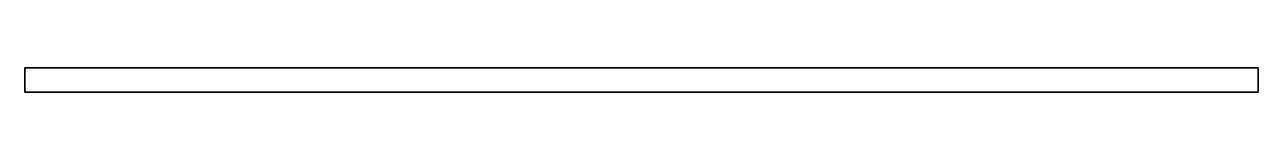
# Model space of a CAD drawing. Extents: x 0 to 0.5, y -0.01 to 0.
import ezdxf

# ---------------------------------------------------------------- set-up
doc = ezdxf.new("R2010")
doc.units = 0
doc.layers.add('DOORS', color=6, linetype='CONTINUOUS')

msp = doc.modelspace()

# ---------------------------------------------------------------- linework, layer by layer
at = {"layer": 'DOORS'}
for points in [[(0, 0, 1.22), (0, -0.01, 1.22), (0, -0.01, 1.7), (0, 0, 1.7)], [(0.5, 0, 1.7), (0.5, 0, 1.22), (0, 0, 1.22), (0, 0, 1.7)], [(0.5, 0, 1.22), (0.5, -0.01, 1.22), (0, -0.01, 1.22), (0, 0, 1.22)], [(0, 0, 1.7), (0, -0.01, 1.7), (0.5, -0.01, 1.7), (0.5, 0, 1.7)], [(0.5, -0.01, 1.7), (0.5, -0.01, 1.22), (0.5, 0, 1.22), (0.5, 0, 1.7)], [(0, -0.01, 1.7), (0, -0.01, 1.22), (0.5, -0.01, 1.22), (0.5, -0.01, 1.7)]]:
    msp.add_3dface(points, dxfattribs=at)

doc.saveas('drawing.dxf')
